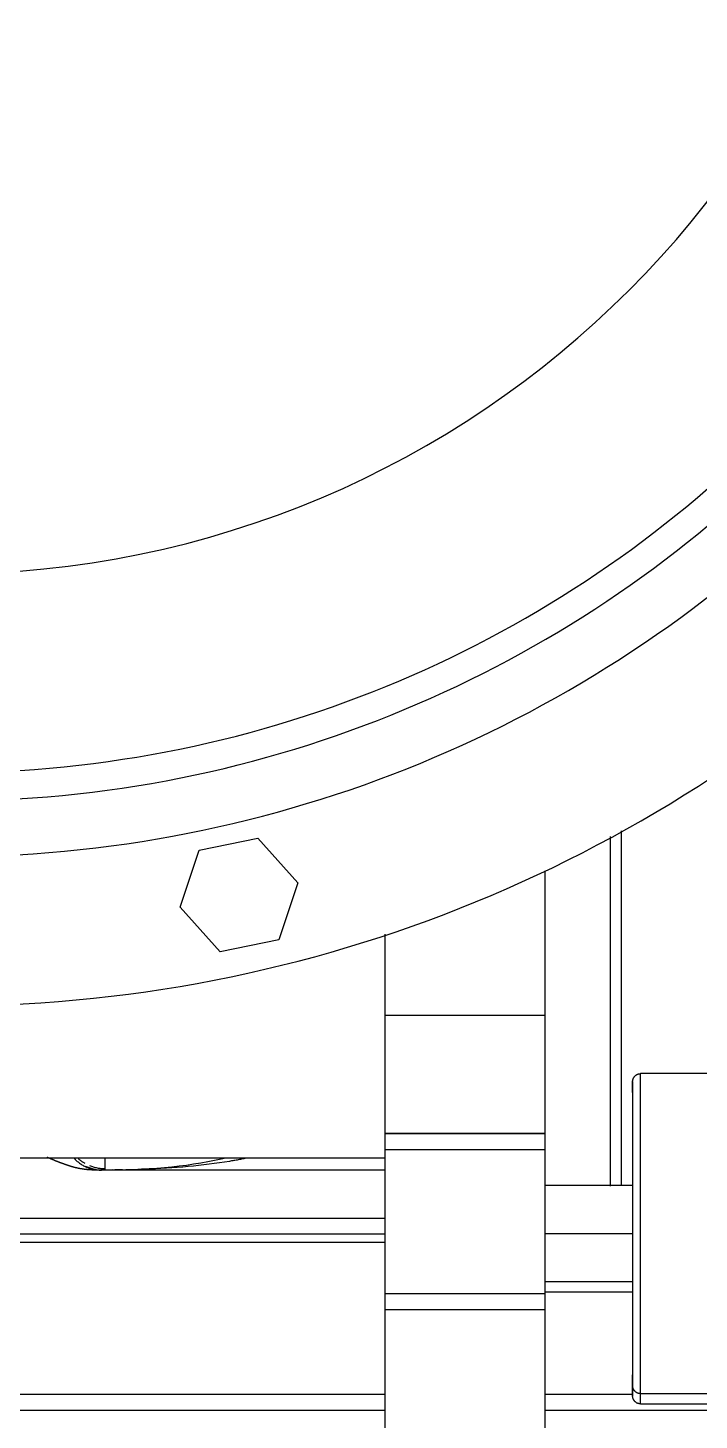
# Model space of a CAD drawing. Extents: x -181672 to 290600, y -29000 to 395522.
# Drawn here: x 11994 to 12078, y 33068.8 to 33242.9 of the extents above; entities that cross this region are included whole.
import ezdxf

# ---------------------------------------------------------------- set-up
doc = ezdxf.new("R2010")
doc.units = 0
doc.header["$LTSCALE"] = 10
doc.linetypes.add('XFM7P20PCW$0$Dashed', pattern=[2, 1, -1])

# ---------------------------------------------------------------- blocks, each defined once
blk = doc.blocks.new('XFM7P20PCW$0$A$Ccee4e352')
at = {"color": 1, "linetype": 'XFM7P20PCW$0$Dashed', "ltscale": 50}
for p, q in [((1016.37, -610.33), (1016.37, -654.66)), ((963.58, -612.74), (970.93, -611.23)), ((970.93, -611.23), (975.92, -616.84)), ((1015, -611.04), (1015, -654.76)), ((961.22, -619.87), (963.58, -612.74)), ((1006.8, -615.31), (1006.8, -633.39)), ((975.92, -616.84), (973.56, -623.96)), ((966.21, -625.47), (961.22, -619.87)), ((973.56, -623.96), (966.21, -625.47)), ((986.8, -623.23), (986.8, -633.39)), ((986.8, -633.39), (1006.8, -633.39)), ((986.8, -633.39), (986.8, -648.16)), ((1006.8, -633.39), (1006.8, -648.16)), ((1017.8, -641.68), (1017.8, -679.68)), ((1041.8, -640.68), (1018.8, -640.68)), ((1018.8, -680.68), (1018.8, -640.68)), ((1006.8, -648.16), (986.8, -648.16)), ((986.8, -648.16), (1006.8, -648.16)), ((986.8, -648.16), (986.8, -650.16)), ((1006.8, -648.16), (1006.8, -650.16)), ((986.8, -650.16), (1006.8, -650.16)), ((986.8, -650.16), (986.8, -668.16)), ((1006.8, -650.16), (1006.8, -668.16)), ((926.47, -651.19), (986.8, -651.19)), ((949.45, -652.33), (949.39, -652.3)), ((950.38, -652.63), (949.49, -652.34)), ((950.77, -652.7), (950.39, -652.64)), ((951.8, -651.27), (951.8, -652.55)), ((986.84, -652.74), (950.44, -652.74)), ((951.37, -652.74), (951.34, -652.74)), ((1017.8, -654.68), (1006.8, -654.68)), ((833.3, -658.74), (986.83, -658.74)), ((986.84, -660.74), (792.8, -660.74)), ((1006.8, -660.68), (1017.8, -660.68)), ((791.8, -661.74), (986.83, -661.74)), ((986.8, -668.16), (1006.8, -668.16)), ((986.8, -668.16), (986.8, -670.16)), ((1006.8, -666.68), (1017.8, -666.68)), ((1006.8, -667.97), (1017.8, -667.97)), ((1006.8, -668.16), (1006.8, -670.16)), ((986.8, -670.16), (1006.8, -670.16)), ((986.8, -670.16), (1006.8, -670.16)), ((986.8, -670.16), (986.8, -706.49)), ((1006.8, -670.16), (1006.8, -780.24)), ((1017.8, -679.73), (1017.8, -680.97)), ((791.8, -680.74), (986.83, -680.74)), ((1006.81, -680.74), (1017.84, -680.74)), ((1018.8, -680.68), (1041.8, -680.68)), ((1018.8, -681.97), (1018.8, -680.74)), ((1018.8, -681.97), (1041.8, -681.97)), ((825.8, -682.74), (986.81, -682.74)), ((1006.8, -682.74), (1037.8, -682.74))]:
    blk.add_line(p, q, dxfattribs=at)
at = {"color": 1, "linetype": 'XFM7P20PCW$0$Dashed', "ltscale": 50, "flags": 128}
for points in [[(1017.8, -641.68), (1017.8, -641.64), (1017.8, -641.6), (1017.81, -641.56), (1017.81, -641.53), (1017.82, -641.49), (1017.83, -641.45), (1017.84, -641.41), (1017.85, -641.37), (1017.86, -641.33), (1017.88, -641.3), (1017.9, -641.26), (1017.91, -641.22), (1017.93, -641.19), (1017.95, -641.15), (1017.97, -641.12), (1018, -641.09), (1018.02, -641.06), (1018.05, -641.03), (1018.07, -641), (1018.1, -640.97), (1018.13, -640.94), (1018.16, -640.91), (1018.19, -640.89), (1018.23, -640.87), (1018.26, -640.84), (1018.29, -640.82), (1018.33, -640.8), (1018.36, -640.78), (1018.4, -640.77), (1018.44, -640.75), (1018.48, -640.74), (1018.51, -640.73), (1018.55, -640.72), (1018.59, -640.71), (1018.63, -640.7), (1018.67, -640.69), (1018.71, -640.69), (1018.75, -640.69), (1018.79, -640.68), (1018.8, -640.68)], [(1017.8, -641.68), (1017.8, -641.7), (1017.8, -641.75), (1017.8, -641.82), (1017.8, -641.93), (1017.8, -642.06), (1017.8, -642.23), (1017.8, -642.42), (1017.8, -642.65), (1017.8, -642.9), (1017.8, -643.18), (1017.8, -643.49), (1017.8, -643.83), (1017.8, -644.2), (1017.8, -644.59), (1017.8, -645), (1017.8, -645.44), (1017.8, -645.91), (1017.8, -646.4), (1017.8, -646.91), (1017.8, -647.45), (1017.8, -648), (1017.8, -648.58), (1017.8, -649.17), (1017.8, -649.79), (1017.8, -650.42), (1017.8, -651.07), (1017.8, -651.73), (1017.8, -652.41), (1017.8, -653.1), (1017.8, -653.8), (1017.8, -654.51), (1017.8, -655.24), (1017.8, -655.97), (1017.8, -656.71), (1017.8, -657.46), (1017.8, -658.21), (1017.8, -658.96), (1017.8, -659.72), (1017.8, -660.48), (1017.8, -661.24), (1017.8, -662), (1017.8, -662.76), (1017.8, -663.51), (1017.8, -664.26), (1017.8, -665), (1017.8, -665.74), (1017.8, -666.47), (1017.8, -667.19), (1017.8, -667.89), (1017.8, -668.59), (1017.8, -669.28), (1017.8, -669.95), (1017.8, -670.6), (1017.8, -671.24), (1017.8, -671.87), (1017.8, -672.47), (1017.8, -673.06), (1017.8, -673.62), (1017.8, -674.17), (1017.8, -674.7), (1017.8, -675.2), (1017.8, -675.68), (1017.8, -676.13), (1017.8, -676.56), (1017.8, -676.97), (1017.8, -677.34), (1017.8, -677.7), (1017.8, -678.02), (1017.8, -678.32), (1017.8, -678.59), (1017.8, -678.83), (1017.8, -679.04), (1017.8, -679.22), (1017.8, -679.37), (1017.8, -679.49), (1017.8, -679.59), (1017.8, -679.65), (1017.8, -679.68), (1017.8, -679.68)], [(1017.8, -643.05), (1017.8, -642.78), (1017.8, -642.54), (1017.8, -642.33), (1017.8, -642.15), (1017.8, -642), (1017.8, -641.87), (1017.8, -641.78), (1017.8, -641.72), (1017.8, -641.69), (1017.8, -641.68)], [(1017.8, -679.68), (1017.8, -679.67), (1017.8, -679.62), (1017.8, -679.55), (1017.8, -679.44), (1017.8, -679.31), (1017.8, -679.14), (1017.8, -678.94), (1017.8, -678.72), (1017.8, -678.47), (1017.8, -678.34)], [(1017.8, -679.68), (1017.8, -679.87), (1017.8, -680.11), (1017.8, -680.33), (1017.8, -680.51), (1017.8, -680.66), (1017.8, -680.78), (1017.8, -680.87), (1017.8, -680.94), (1017.8, -680.97), (1017.8, -680.97)], [(1018.8, -680.68), (1018.76, -680.68), (1018.72, -680.68), (1018.68, -680.68), (1018.64, -680.67), (1018.6, -680.66), (1018.56, -680.66), (1018.52, -680.65), (1018.49, -680.63), (1018.45, -680.62), (1018.41, -680.61), (1018.37, -680.59), (1018.34, -680.57), (1018.3, -680.55), (1018.27, -680.53), (1018.24, -680.51), (1018.2, -680.49), (1018.17, -680.46), (1018.14, -680.44), (1018.11, -680.41), (1018.08, -680.38), (1018.06, -680.35), (1018.03, -680.32), (1018, -680.29), (1017.98, -680.26), (1017.96, -680.22), (1017.94, -680.19), (1017.92, -680.16), (1017.9, -680.12), (1017.88, -680.08), (1017.87, -680.05), (1017.85, -680.01), (1017.84, -679.97), (1017.83, -679.93), (1017.82, -679.89), (1017.81, -679.85), (1017.81, -679.82), (1017.8, -679.78), (1017.8, -679.74), (1017.8, -679.7), (1017.8, -679.68)], [(1017.8, -680.97), (1017.8, -680.96), (1017.8, -680.91), (1017.8, -680.84), (1017.8, -680.73), (1017.8, -680.59), (1017.8, -680.43), (1017.8, -680.23), (1017.8, -680.01), (1017.8, -679.75), (1017.8, -679.68)], [(1018.8, -681.97), (1018.76, -681.97), (1018.72, -681.97), (1018.68, -681.96), (1018.64, -681.96), (1018.6, -681.95), (1018.56, -681.94), (1018.52, -681.93), (1018.49, -681.92), (1018.45, -681.91), (1018.41, -681.89), (1018.37, -681.88), (1018.34, -681.86), (1018.3, -681.84), (1018.27, -681.82), (1018.24, -681.8), (1018.2, -681.77), (1018.17, -681.75), (1018.14, -681.72), (1018.11, -681.7), (1018.08, -681.67), (1018.06, -681.64), (1018.03, -681.61), (1018, -681.58), (1017.98, -681.55), (1017.96, -681.51), (1017.94, -681.48), (1017.92, -681.44), (1017.9, -681.41), (1017.88, -681.37), (1017.87, -681.33), (1017.85, -681.3), (1017.84, -681.26), (1017.83, -681.22), (1017.82, -681.18), (1017.81, -681.14), (1017.81, -681.1), (1017.8, -681.06), (1017.8, -681.02), (1017.8, -680.98), (1017.8, -680.97)]]:
    blk.add_lwpolyline(points, dxfattribs=at)
at = {"color": 1, "linetype": 'XFM7P20PCW$0$Dashed', "ltscale": 50}
for radius, start, end in [(175, 271.0205, 88.9799), (156.34, 271.141, 88.8596), (149.38, 270.5413, 89.4585), (145.83, 269.9999, 89.9999), (120.96, 269.9999, 89.9999)]:
    blk.add_arc((931.8, -457.24), radius, start, end, dxfattribs=at)
for start_param, end_param in [(0.821555, 1.041872), (1.178097, 1.570796)]:
    blk.add_ellipse((951.8, -647.58), major_axis=(-5, 0), ratio=0.995203, start_param=start_param, end_param=end_param, dxfattribs=at)
for points, knots in [([(950.44, -652.74), (950.07, -652.73), (949.51, -652.69), (948.78, -652.58), (948.33, -652.49), (947.97, -652.41), (947.62, -652.31), (947.18, -652.16), (946.74, -652.01), (946.39, -651.88), (946.12, -651.79), (945.86, -651.69), (945.5, -651.54), (945.06, -651.35), (944.71, -651.2), (944.53, -651.14)], [0, 0, 0, 0, 0.125, 0.1875, 0.25, 0.28125, 0.3125, 0.375, 0.4375, 0.46875, 0.5, 0.53125, 0.5625, 0.625, 0.6875, 0.6875, 0.6875, 0.6875]), ([(947.9, -651.22), (948.35, -651.71), (949.49, -652.52), (950.73, -652.74), (951.32, -652.74)], [0.5220006, 0.5220006, 0.5220006, 0.5220006, 0.75, 1, 1, 1, 1]), ([(951.38, -652.74), (956.88, -652.7), (962.03, -652.36), (966.64, -651.25), (966.78, -651.21)], [0, 0, 0, 0, 0.5, 0.5154482, 0.5154482, 0.5154482, 0.5154482]), ([(969.57, -651.24), (968.85, -651.39), (964.83, -652.14), (960.47, -652.5), (956.71, -652.64)], [0.4240848, 0.4240848, 0.4240848, 0.4240848, 0.5, 0.8416415, 0.8416415, 0.8416415, 0.8416415])]:
    blk.add_open_spline(points, degree=3, knots=knots, dxfattribs=at)
for points in [[(951.8, -652.55), (951.81, -652.59), (951.78, -652.65), (951.64, -652.72), (951.48, -652.74), (951.38, -652.74)], [(954, -652.71), (953.68, -652.72), (953.37, -652.72), (953.05, -652.73)], [(952.8, -652.73), (952.32, -652.74), (951.85, -652.74), (951.37, -652.74)]]:
    blk.add_open_spline(points, degree=3, dxfattribs=at)
blk = doc.blocks.new('XFM7P20PCW')
blk.add_blockref('XFM7P20PCW$0$A$Ccee4e352', (11051.86103, 33752.84065))

msp = doc.modelspace()

# ---------------------------------------------------------------- block references
msp.add_blockref('XFM7P20PCW', (0, 0))

doc.saveas('drawing.dxf')
